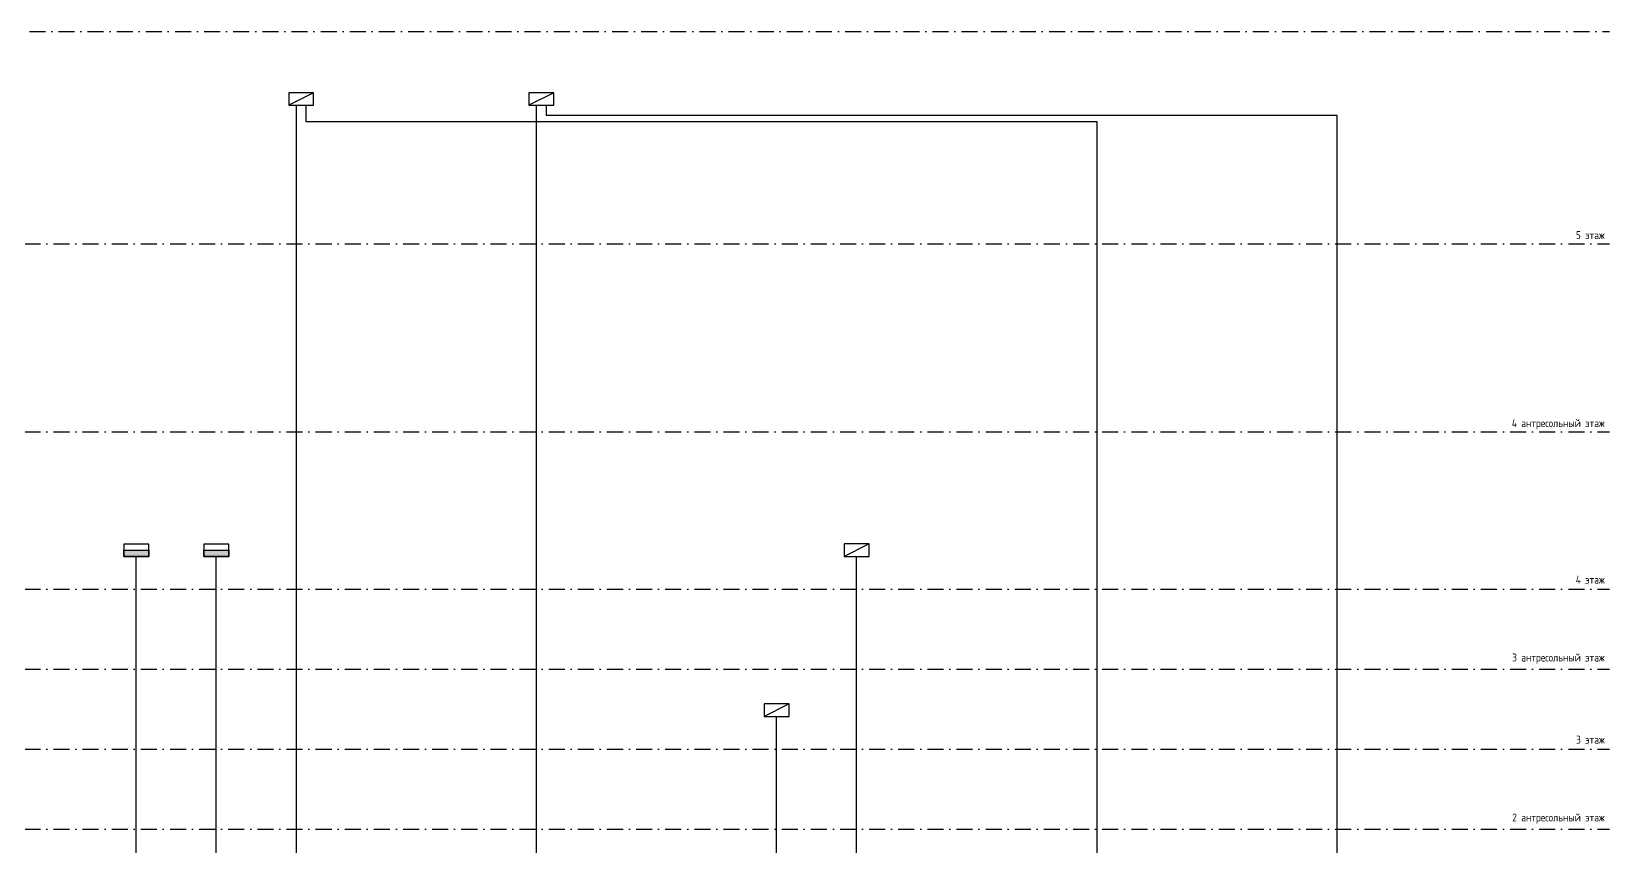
# Model space of a CAD drawing. Header units: millimetres. Extents: x -1221 to 2392, y 143 to 1021.
# Drawn here: x 1899.1 to 2391.9, y 761 to 1015.7 of the extents above; entities that cross this region are included whole.
import ezdxf

# ---------------------------------------------------------------- set-up
doc = ezdxf.new("R2010")
doc.units = ezdxf.units.MM
doc.header["$MEASUREMENT"] = 0
doc.linetypes.add('Штрихпунктирная 5 х 2 мм', pattern=[9, 5, -2, 0, -2])
for name, color, linetype in [('ACM 0.05mm', 1, 'Continuous'), ('ACM Text', 7, 'Continuous'), ('EM_Щиты', 7, 'Continuous')]:
    doc.layers.add(name, color=color, linetype=linetype)
doc.styles.add('Надписи', font='isocpeur.ttf', dxfattribs={"width": 0.85})

# ---------------------------------------------------------------- blocks, each defined once
blk = doc.blocks.new('*U19')
at = {"linetype": 'Continuous'}
h = blk.add_hatch(color=256, dxfattribs=at)
h.dxf.hatch_style = 1
h.paths.add_polyline_path([(-3.9, 1.95), (-3.9, 0), (3.9, 0), (3.9, 1.95)])
for points in [[(-3.9, 0), (3.9, 0), (3.9, 3.9), (-3.9, 3.9)], [(-3.9, 1.95), (3.9, 1.95), (3.9, 0), (-3.9, 0)]]:
    blk.add_lwpolyline(points, close=True, dxfattribs=at)
blk = doc.blocks.new('*U29')
at = {"linetype": 'Continuous'}
blk.add_lwpolyline([(-3.9, 0), (3.9, 0), (3.9, 3.9), (-3.9, 3.9)], close=True, dxfattribs=at)
blk.add_lwpolyline([(3.9, 3.9), (-3.9, 0)])

msp = doc.modelspace()

# ---------------------------------------------------------------- linework, layer by layer
for points in [[(1981.78, 554.89), (1981.78, 992.66)], [(2056.78, 554.89), (2056.78, 992.66)], [(1931.78, 554.89), (1931.78, 851.63)], [(1956.78, 554.89), (1956.78, 851.63)], [(2156.78, 554.89), (2156.78, 851.67)], [(2131.78, 554.89), (2131.78, 801.67)]]:
    msp.add_lwpolyline(points)
at = {"layer": 'ACM 0.05mm', "color": 7, "linetype": 'Штрихпунктирная 5 х 2 мм'}
for points in [[(586.41, 1015.7), (762.34, 1015.7), (762.34, 1015.7), (772.34, 1015.7), (906.48, 1015.7), (906.48, 1015.7), (906.48, 1015.7), (906.48, 1015.7), (906.48, 1015.7), (906.48, 1015.7), (2391.94, 1015.7)], [(586.41, 949.31), (2391.94, 949.31)], [(586.41, 890.62), (2391.94, 890.62)], [(586.41, 841.46), (2391.94, 841.46)], [(586.41, 816.46), (2391.94, 816.46)], [(586.41, 791.46), (2391.94, 791.46)], [(586.41, 766.46), (2391.94, 766.46)]]:
    msp.add_lwpolyline(points, dxfattribs=at)
at = {"layer": 'ACM Text'}
for points in [[(1981.78, 992.66), (1984.78, 992.66), (1984.78, 987.61), (2231.78, 987.61), (2231.78, 554.89)], [(2056.78, 992.66), (2059.78, 992.66), (2059.78, 989.61), (2306.78, 989.61), (2306.78, 554.89)]]:
    msp.add_lwpolyline(points, dxfattribs=at)

# ---------------------------------------------------------------- block references
at = {"layer": 'EM_Щиты'}
for name, p in [('*U29', (1983.28, 992.66)), ('*U29', (2058.28, 992.66)), ('*U19', (1931.78, 851.63)), ('*U19', (1956.78, 851.63)), ('*U29', (2156.78, 851.67)), ('*U29', (2131.78, 801.67))]:
    msp.add_blockref(name, p, dxfattribs=at)

# ---------------------------------------------------------------- texts
at = {"layer": 'ACM Text', "char_height": 2.5, "width": 32, "attachment_point": 9, "style": 'Надписи'}
for s, insert in [('5 этаж', (2390.44, 950.82)), ('4 антресольный этаж', (2390.44, 891.39)), ('4 этаж', (2390.44, 843.14)), ('3 антресольный этаж', (2390.44, 818.14)), ('3 этаж', (2390.44, 793.14)), ('2 антресольный этаж', (2390.44, 768.14))]:
    msp.add_mtext(s, dxfattribs=dict(at, insert=insert))

doc.saveas('drawing.dxf')
